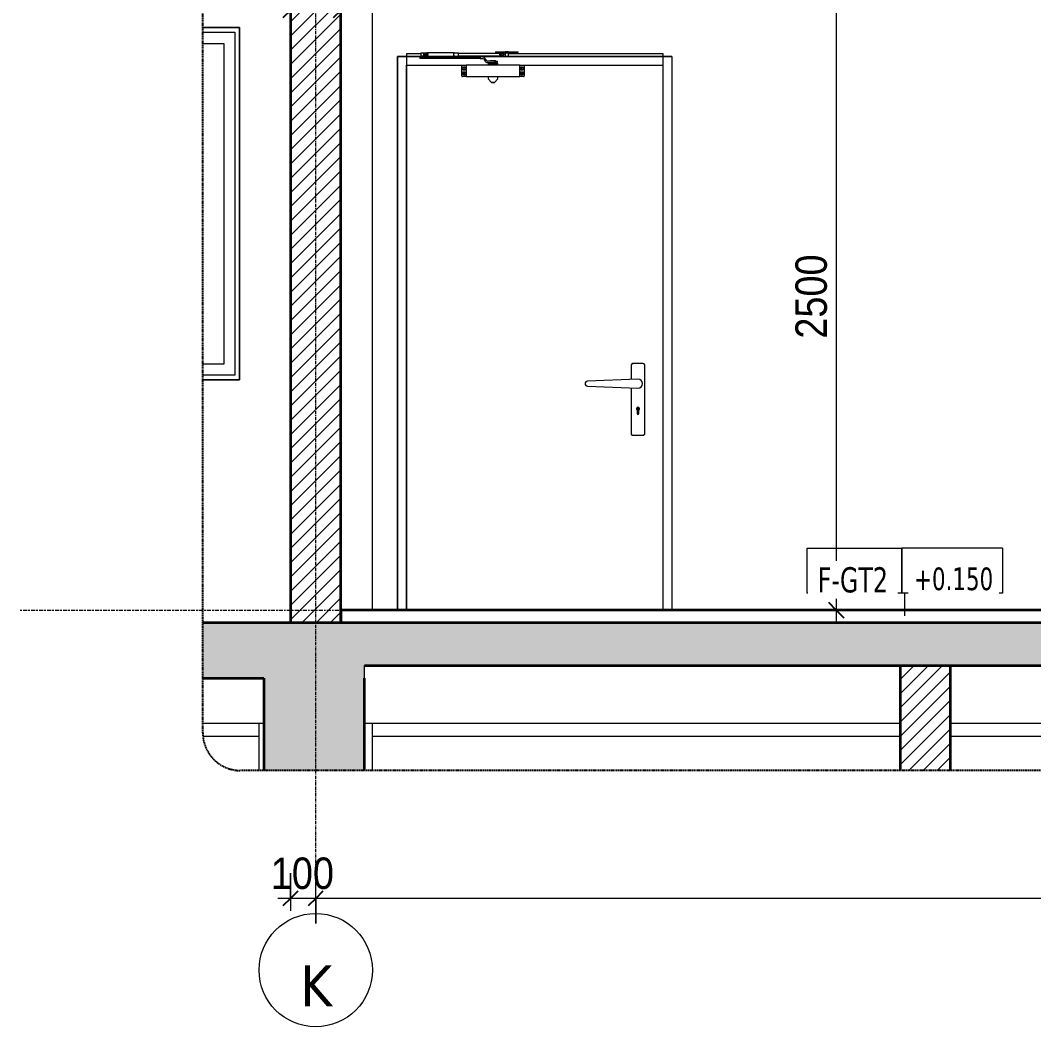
# Model space of a CAD drawing. Header units: millimetres. Extents: x 42054 to 236235, y 253 to 78637.
# Drawn here: x 109459 to 113484, y 545 to 4544 of the extents above; entities that cross this region are included whole.
import ezdxf

# ---------------------------------------------------------------- set-up
doc = ezdxf.new("R2010")
doc.units = ezdxf.units.MM
for name, pattern in [('Centre', [31.75, 6.35, -4.7625, 15.875, -4.7625]), ('Grid Line', [22.225, 12.7, -3.175, 3.175, -3.175]), ('Hidden', [7.14375, 4.7625, -2.38125])]:
    doc.linetypes.add(name, pattern=pattern)
for name, color, linetype, lineweight in [('0-5', 130, 'Continuous', 5), ('A-ANNO-DIMS', 211, 'Continuous', 9), ('A-ANNO-DIMS-50', 211, 'Continuous', 9), ('A-DETL-GENF', 92, 'Continuous', 18), ('A-DETL-GENF-4', 92, 'Hidden', 25), ('A-DETL-GENF-5', 9, 'Continuous', 18), ('A-DETL-MEDM', 33, 'Continuous', 35), ('A-DETL-THIN', 151, 'Continuous', 18), ('A-DOOR', 31, 'Continuous', 18), ('A-DOOR-FRAM-1', 31, 'Continuous', 18), ('A-FLOR-FNSH-1', 250, 'Continuous', 35), ('A-FLOR-IDEN', 11, 'Continuous', 9), ('A-FLOR-LEVL-2', 51, 'Centre', 9), ('A-GLAZ', 151, 'Continuous', 18), ('A-GLAZ-4', 7, 'Continuous', 18), ('A-WALL', 113, 'Continuous', 18), ('A-WALL-2', 250, 'Continuous', 35), ('A-WALL-3', 7, 'Continuous', 18), ('A-WALL-PATT-2', 111, 'Continuous', 18), ('S-BEAM-1', 7, 'Continuous', 18), ('S-COLS-8', 7, 'Continuous', 18), ('S-GRID-1', 1, 'Grid Line', 9), ('S-GRID-IDEN', 1, 'Continuous', 9)]:
    doc.layers.add(name, color=color, linetype=linetype, lineweight=lineweight)
doc.styles.add('Tahoma', font='tahoma.ttf', dxfattribs={"width": 0.8, "height": 100})
doc.styles.add('Tahoma_1', font='tahoma.ttf', dxfattribs={"width": 0.8, "height": 90})
doc.styles.add('Tahoma_B', font='tahomabd.ttf', dxfattribs={"height": 162.5})
doc.styles.add('UTM Avo', font='', dxfattribs={"width": 0.9, "height": 125})
doc.styles.get('UTM Avo').set_extended_font_data('UTM Avo')
doc.dimstyles.new('1_Dim_chi_tiet_2_5', dxfattribs={"dimscale": 304.8, "dimtxt": 124.912619, "dimasz": 0.19685, "dimexe": 0.164042, "dimexo": 0.0625, "dimgap": 0.016404, "dimtad": 1, "dimdec": 0, "dimrnd": 5, "dimzin": 0, "dimdsep": 46, "dimtxsty": 'UTM Avo', "dimblk1": 'OBLIQUE', "dimblk2": 'OBLIQUE', "dimsah": 1, "dimcen": 0.09, "dimdle": 0.164042, "dimazin": 0, "dimtfac": 1, "dimtdec": 4, "dimtix": 1, "dimtmove": 0, "dimatfit": 3, "dimfxl": 0.328084, "dimfxlon": 1, "dimtvp": 1, "dimtolj": 1, "dimtzin": 0, "dimarcsym": 2})
pattern_1 = [(45, (116903.69, 15773.775), (-28.28427, 28.28427), [])]

# ---------------------------------------------------------------- blocks, each defined once
blk = doc.blocks.new('NCV_TKTC_KET CAU_rvt-6-TKCS_CĂN HỘ LOẠI 1A - MẶT CẮT 5')
at = {"layer": 'S-BEAM-1'}
for p, q in [((61531.4, 1750), (61288.4, 1750)), ((64058.6, 1750), (61931.4, 1750)), ((64832.2, 1750), (64258.6, 1750)), ((61290.1, 1700), (61511.9, 1700)), ((61961.9, 1700), (64058.6, 1700)), ((64258.6, 1700), (64834.3, 1700))]:
    blk.add_line(p, q, dxfattribs=at)
at = {"layer": 'S-COLS-8'}
for p, q in [((61961.9, 2200), (61961.9, 5150)), ((61511.9, 1562.9), (61511.9, 1750)), ((61961.9, 1562.9), (61961.9, 1750))]:
    blk.add_line(p, q, dxfattribs=at)
blk = doc.blocks.new('M_Fixed - 900 x 1400-V85-TKCS_CĂN HỘ LOẠI 1A - MẶT CẮT 5')
at = {"layer": 'A-GLAZ-4'}
for p, q in [((61434.9, 4515), (61288.4, 4515)), ((61434.9, 3115), (61434.9, 4515)), ((61288.4, 4496), (61415.9, 4496)), ((61415.9, 4496), (61415.9, 3134)), ((61288.4, 4452), (61371.9, 4452)), ((61371.9, 4452), (61371.9, 3178)), ((61371.9, 3178), (61288.4, 3178)), ((61415.9, 3134), (61288.4, 3134)), ((61288.4, 3115), (61434.9, 3115))]:
    blk.add_line(p, q, dxfattribs=at)
blk = doc.blocks.new('NCV_TKTC_TANG 1_rvt-5-TKCS_CĂN HỘ LOẠI 1A - MẶT CẮT 5')
at = {"layer": 'A-FLOR-FNSH-1'}
for p, q in [((68136.9, 2200), (61836.9, 2200)), ((61836.9, 2200), (61836.9, 2150))]:
    blk.add_line(p, q, dxfattribs=at)
at = {"layer": 'A-WALL-3'}
for p, q in [((61288.4, 4515), (61434.9, 4515)), ((61434.9, 4515), (61434.9, 3115)), ((61434.9, 3115), (61288.4, 3115))]:
    blk.add_line(p, q, dxfattribs=at)
at = {"layer": 'A-GLAZ'}
blk.add_blockref('M_Fixed - 900 x 1400-V85-TKCS_CĂN HỘ LOẠI 1A - MẶT CẮT 5', (0, 0), dxfattribs=at)
blk = doc.blocks.new('FD_05 - FD_05-1000x2200mm-835434-TKCS_CĂN HỘ LOẠI 1A - MẶT CẮT 5')
at = {"layer": 'A-DOOR'}
for p, q in [((62096.9, 4410), (62096.9, 2200)), ((62154.8, 4410), (62096.9, 4410)), ((62150.8, 4398), (62150.8, 4392)), ((62150.8, 4398), (62155.3, 4398)), ((62155.3, 4392), (62150.8, 4392)), ((62154.8, 4414), (62154.8, 4401)), ((62154.8, 4414), (62166.9, 4414)), ((62166.9, 4401), (62154.8, 4401)), ((62155.3, 4398), (62390.8, 4398)), ((62155.3, 4392), (62155.3, 4398)), ((62390.8, 4392), (62155.3, 4392)), ((62157.3, 4401), (62157.3, 4398)), ((62166.9, 4414), (62174, 4414)), ((62166.9, 4401), (62166.9, 4414)), ((62174, 4401), (62166.9, 4401)), ((62168.3, 4398), (62168.3, 4401)), ((62174, 4414), (62180.9, 4414)), ((62180.9, 4401), (62174, 4401)), ((62180.9, 4401), (62180.9, 4414)), ((62180.9, 4413.6), (62180.9, 4401.4)), ((62180.9, 4401.4), (62180.9, 4413.6)), ((62286.4, 4414.5), (62181.7, 4414.5)), ((62181.7, 4400.5), (62286.4, 4400.5)), ((62303.8, 4413.5), (62286.4, 4413.5)), ((62286.4, 4401.5), (62303.8, 4401.5)), ((62480.1, 4412.5), (62303.8, 4412.5)), ((62303.8, 4402.5), (62480.1, 4402.5)), ((62399.2, 4398), (62390.8, 4398)), ((62390.8, 4398), (62390.8, 4392)), ((62390.8, 4392), (62399.2, 4392)), ((62399.2, 4398), (62399.2, 4398)), ((62404.1, 4389.4), (62409.9, 4381.1)), ((62414.8, 4384.6), (62409, 4392.9)), ((62450.8, 4418.5), (62450.8, 4415.5)), ((62450.8, 4418.5), (62451.2, 4418.5)), ((62450.8, 4418.5), (62450.8, 4415.5)), ((62450.8, 4415.5), (62451.2, 4415.5)), ((62451.2, 4418.5), (62470.4, 4418.5)), ((62451.2, 4415.5), (62470.4, 4415.5)), ((62470.4, 4418.5), (62470.7, 4418.5)), ((62470.4, 4415.5), (62470.7, 4415.5)), ((62470.8, 4418.5), (62476, 4418.5)), ((62470.8, 4415.5), (62476, 4415.5)), ((62471.7, 4411.5), (62478.6, 4411.5)), ((62471.7, 4411.5), (62471.7, 4403.5)), ((62478.6, 4403.5), (62471.7, 4403.5)), ((62476, 4418.5), (62477.1, 4418.5)), ((62476, 4415.5), (62477.1, 4415.5)), ((62477.1, 4418.5), (62493.6, 4418.5)), ((62477.1, 4415.5), (62493.6, 4415.5)), ((62478.6, 4411.5), (62479.3, 4411.5)), ((62479.3, 4403.5), (62478.6, 4403.5)), ((62480.8, 4415.5), (62480.8, 4414.5)), ((62480.8, 4414.5), (62482.8, 4414.5)), ((62482.8, 4414.5), (62480.8, 4414.5)), ((62484.8, 4414.5), (62482.8, 4414.5)), ((62484.8, 4414.5), (62490.5, 4414.5)), ((62490.5, 4400.5), (62484.8, 4400.5)), ((62489.3, 4414.5), (62489.3, 4400.5)), ((62489.8, 4420.3), (62489.8, 4418.5)), ((62490.5, 4414.5), (62502, 4414.5)), ((62490.5, 4400.5), (62490.5, 4414.5)), ((62502, 4400.5), (62490.5, 4400.5)), ((62490.6, 4420.3), (62495.8, 4420.3)), ((62490.8, 4415.5), (62490.8, 4414.5)), ((62493.6, 4418.5), (62497.9, 4418.5)), ((62493.6, 4415.5), (62497.9, 4415.5)), ((62495.8, 4420.3), (62500.9, 4420.3)), ((62497.9, 4418.5), (62514.4, 4418.5)), ((62497.9, 4415.5), (62514.4, 4415.5)), ((62500.8, 4414.5), (62500.8, 4415.5)), ((62501.8, 4418.5), (62501.8, 4420.3)), ((62502, 4414.5), (62502.2, 4414.5)), ((62502.2, 4400.5), (62502, 4400.5)), ((62508.8, 4414.5), (62502.2, 4414.5)), ((63116.9, 4410), (62502.2, 4410)), ((62502.2, 4400.5), (62502.2, 4414.5)), ((62508.8, 4414.5), (62510.8, 4414.5)), ((62510.8, 4414.5), (62508.8, 4414.5)), ((62510.8, 4414.5), (62510.8, 4415.5)), ((62514.4, 4418.5), (62515.5, 4418.5)), ((62514.4, 4415.5), (62515.5, 4415.5)), ((62515.5, 4418.5), (62520.7, 4418.5)), ((62515.5, 4415.5), (62520.7, 4415.5)), ((62520.8, 4418.5), (62521.1, 4418.5)), ((62520.8, 4415.5), (62521.1, 4415.5)), ((62521.1, 4418.5), (62540.3, 4418.5)), ((62521.1, 4415.5), (62540.3, 4415.5)), ((62540.3, 4418.5), (62540.8, 4418.5)), ((62540.3, 4415.5), (62540.8, 4415.5)), ((62540.8, 4415.5), (62540.8, 4418.5)), ((62540.8, 4415.5), (62540.8, 4418.5)), ((63116.9, 2200), (63116.9, 4410)), ((62317.1, 4323), (62317.1, 4362)), ((62320.1, 4365), (62332.4, 4365)), ((62332.4, 4365), (62335, 4365)), ((62547.1, 4365), (62335.1, 4365)), ((62335.1, 4365), (62335.1, 4364.7)), ((62335.1, 4364.7), (62335.1, 4356.1)), ((62335.1, 4356.1), (62335.1, 4354.3)), ((62335.1, 4354.3), (62335.1, 4330.7)), ((62450.1, 4382), (62419.7, 4382)), ((62419.7, 4376), (62450.1, 4376)), ((62421.6, 4372), (62421.6, 4365)), ((62421.6, 4372), (62460, 4372)), ((62431.1, 4384), (62433.8, 4384)), ((62431.1, 4384), (62431.1, 4382)), ((62431.1, 4376), (62431.1, 4374)), ((62432.4, 4374), (62431.1, 4374)), ((62432.1, 4374), (62432.1, 4372)), ((62433.8, 4374), (62432.4, 4374)), ((62433.8, 4384), (62443.8, 4384)), ((62433.8, 4382), (62433.8, 4384)), ((62433.8, 4374), (62433.8, 4376)), ((62438.8, 4374), (62433.8, 4374)), ((62438.8, 4374), (62438.6, 4374)), ((62443.8, 4374), (62438.8, 4374)), ((62443.8, 4384), (62451.2, 4384)), ((62443.8, 4382), (62443.8, 4384)), ((62443.8, 4374), (62443.8, 4376)), ((62447.5, 4374), (62443.8, 4374)), ((62451.2, 4374), (62447.5, 4374)), ((62450.1, 4376), (62450.1, 4382)), ((62450.1, 4382), (62458.6, 4382)), ((62458.6, 4376), (62450.1, 4376)), ((62450.1, 4372), (62450.1, 4374)), ((62451.2, 4382), (62451.2, 4384)), ((62451.2, 4374), (62451.2, 4376)), ((62458.6, 4376), (62458.6, 4382)), ((62460, 4372), (62460.7, 4372)), ((62460.7, 4365), (62460.7, 4372)), ((62547.1, 4364.7), (62547.1, 4365)), ((62547.1, 4356.1), (62547.1, 4364.7)), ((62547.1, 4354.3), (62547.1, 4356.1)), ((62547.1, 4330.7), (62547.1, 4354.3)), ((62547.2, 4365), (62549.9, 4365)), ((62549.9, 4365), (62562.1, 4365)), ((62565.1, 4362), (62565.1, 4323)), ((62332.4, 4320), (62320.1, 4320)), ((62335, 4320), (62332.4, 4320)), ((62335.1, 4330.7), (62335.1, 4328.9)), ((62335.1, 4328.9), (62335.1, 4320.3)), ((62335.1, 4320.3), (62335.1, 4320)), ((62335.1, 4320), (62547.1, 4320)), ((62421.6, 4320), (62421.6, 4312.4)), ((62421.9, 4311.7), (62434.9, 4296.3)), ((62447.4, 4296.3), (62460.4, 4311.7)), ((62460.6, 4312.4), (62460.6, 4320)), ((62547.1, 4328.9), (62547.1, 4330.7)), ((62547.1, 4320.3), (62547.1, 4328.9)), ((62547.1, 4320), (62547.1, 4320.3)), ((62549.9, 4320), (62547.2, 4320)), ((62562.1, 4320), (62549.9, 4320)), ((62441.1, 4296), (62441.1, 4296)), ((62441.1, 4296), (62441.1, 4296)), ((62989.4, 3172.5), (62989.4, 3116.5)), ((63036.9, 3180), (62996.9, 3180)), ((63044.4, 2902.5), (63044.4, 3172.5)), ((63016.9, 3117.5), (62816.6, 3110)), ((62816.6, 3090), (63016.9, 3082.5)), ((62989.4, 3083.5), (62989.4, 2902.5)), ((63013.4, 2995.1), (63013.4, 2981.2)), ((63016.2, 2997), (63016.2, 3003)), ((63017.6, 3003), (63017.6, 2997)), ((63020.4, 2981.2), (63020.4, 2995.1)), ((62997, 2895), (63036.9, 2895))]:
    blk.add_line(p, q, dxfattribs=at)
at = {"layer": 'A-DOOR', "flags": 128}
for points in [[(62468.4, 4407.5), (62468.5, 4408.3), (62468.8, 4409), (62469.3, 4409.7), (62469.9, 4410.4), (62470.7, 4411), (62471.7, 4411.5)], [(62471.7, 4403.5), (62470.7, 4404), (62469.9, 4404.6), (62469.3, 4405.3), (62468.8, 4406), (62468.5, 4406.7), (62468.4, 4407.5)], [(62320.1, 4365), (62319.5, 4364.9), (62318.8, 4364.7), (62318.3, 4364.3), (62317.8, 4363.9), (62317.4, 4363.3), (62317.2, 4362.7), (62317.1, 4362)], [(62565.1, 4362), (62565.1, 4362.7), (62564.8, 4363.3), (62564.5, 4363.9), (62564, 4364.3), (62563.4, 4364.7), (62562.8, 4364.9), (62562.1, 4365)], [(62317.1, 4323), (62317.2, 4322.3), (62317.4, 4321.7), (62317.8, 4321.1), (62318.3, 4320.7), (62318.8, 4320.3), (62319.5, 4320.1), (62320.1, 4320)], [(62562.1, 4320), (62562.8, 4320.1), (62563.4, 4320.3), (62564, 4320.7), (62564.5, 4321.1), (62564.8, 4321.7), (62565.1, 4322.3), (62565.1, 4323)], [(62441.1, 4296), (62436.4, 4296), (62435.6, 4296)], [(62435.6, 4296), (62438.1, 4296), (62441.1, 4296)], [(62441.1, 4296), (62445.8, 4296), (62446.7, 4296)], [(62446.7, 4296), (62444.1, 4296), (62441.1, 4296)], [(62996.9, 3180), (62990.6, 3176.6), (62989.4, 3172.5)], [(63044.4, 3172.5), (63041, 3178.8), (63036.9, 3180)], [(62989.4, 2902.5), (62992.9, 2896.2), (62997, 2895)], [(63036.9, 2895), (63043.2, 2898.4), (63044.4, 2902.5)]]:
    blk.add_lwpolyline(points, dxfattribs=at)
at = {"layer": 'A-DOOR'}
for centre, radius, start, end in [((62326.1, 4352), 3.5, 0, 180), ((62326.1, 4352), 3.5, 180, 0), ((62556.1, 4352), 3.5, 0, 180), ((62556.1, 4352), 3.5, 180, 0), ((62326.1, 4333), 3.5, 0, 180), ((62326.1, 4333), 3.5, 180, 0), ((62556.1, 4333), 3.5, 0, 180), ((62556.1, 4333), 3.5, 180, 0), ((62996.9, 3172.5), 7.5, 90, 180), ((63036.9, 3172.5), 7.5, 0, 90), ((62816.9, 3100), 10, 92.1456, 180), ((62816.9, 3100), 10, 180, 267.8544), ((63016.9, 3100), 17.5, 0, 90), ((63016.9, 3100), 17.5, 270, 0), ((63016.9, 3000), 6, 305.6853, 234.3147), ((63016.9, 2981.2), 3.5, 180, 0), ((63016.9, 3003), 0.7, 0, 180), ((63016.9, 2997), 0.7, 180, 0), ((63016.9, 3003), 0.7, 120, 150), ((63016.9, 2997), 0.7, 195, 255), ((63016.9, 2997), 0.7, 285, 345), ((63016.9, 3003), 0.7, 30, 60), ((62997, 2902.5), 7.52, 180, 270), ((63036.9, 2902.5), 7.5, 270, 0)]:
    blk.add_arc(centre, radius, start, end, dxfattribs=at)
for centre, major_axis, ratio, start_param, end_param in [((62172.8, 4407.5), (0, 2.5), 0.965835, 4.712389, 7.853982), ((62172.8, 4407.5), (0, 2.5), 0.965835, 1.570796, 4.712389), ((62173.3, 4407.5), (0, 2.5), 0.965835, 0.261799, 1.570796), ((62173.3, 4407.5), (0, 2.5), 0.965835, 1.570796, 2.879793), ((62173.4, 4407.5), (0, 2.5), 0.965835, 0.261799, 1.570796), ((62173.4, 4407.5), (0, 2.5), 0.965835, 1.570796, 2.879793), ((62175.2, 4407.5), (0, 2.5), 0.965835, 0.523599, 1.570796), ((62175.1, 4407.5), (0, 2.5), 0.965835, 0.523599, 1.570796), ((62175.2, 4407.5), (0, 2.5), 0.965835, 1.570796, 2.617994), ((62175.1, 4407.5), (0, 2.5), 0.965835, 1.570796, 2.617994), ((62175.7, 4407.5), (0, 2.5), 0.965835, 0.785398, 1.570796), ((62175.7, 4407.5), (0, 2.5), 0.965835, 1.570796, 2.356194), ((62172.2, 4407.5), (0, 6.79), 0.965835, 4.712389, 5.992125), ((62172.2, 4407.5), (0, 6.79), 0.965835, 3.432653, 4.712389), ((62172.7, 4407.5), (0, 6.79), 0.965835, 4.712389, 5.992125), ((62172.7, 4407.5), (0, 6.79), 0.965835, 3.432653, 4.712389), ((62181.7, 4407.5), (0, 7), 0.259156, 0, 0.50718), ((62181.7, 4407.5), (0, 7), 0.259156, 2.634413, 3.141593), ((62286.4, 4407.5), (0, 7), 0.259156, 5.759587, 7.853982), ((62286.4, 4407.5), (0, 7), 0.259156, 1.570796, 3.665191), ((62286.4, 4407.5), (0, 6), 0.259156, 0, 1.570796), ((62286.4, 4407.5), (0, 6), 0.259156, 1.570796, 3.141593), ((62303.8, 4407.5), (0, 6), 0.259156, 5.759587, 7.853982), ((62303.8, 4407.5), (0, 6), 0.259156, 1.570796, 3.665191), ((62303.8, 4407.5), (0, 5), 0.259156, 0, 1.570796), ((62303.8, 4407.5), (0, 5), 0.259156, 1.570796, 3.141593), ((62399.2, 4386), (0, 12), 1, 5.323254, 6.283185), ((62399.2, 4386), (0, 6), 1, 5.323254, 6.283185), ((62484.8, 4407.5), (0, 7), 0.965835, 0, 1.570796), ((62484.8, 4407.5), (0, 7), 0.965835, 1.570796, 3.141593), ((62482.6, 4407.5), (0, 2.5), 0.965835, 4.712389, 7.853982), ((62482.6, 4407.5), (0, 2.5), 0.965835, 1.570796, 4.712389), ((62483.1, 4407.5), (0, 2.5), 0.965835, 0.261799, 1.570796), ((62483.1, 4407.5), (0, 2.5), 0.965835, 0.261799, 1.570796), ((62483.1, 4407.5), (0, 2.5), 0.965835, 1.570796, 2.879793), ((62483.1, 4407.5), (0, 2.5), 0.965835, 1.570796, 2.879793), ((62484.7, 4407.5), (0, 2.5), 0.965835, 0.523599, 1.570796), ((62484.7, 4407.5), (0, 2.5), 0.965835, 0.523599, 1.570796), ((62484.7, 4407.5), (0, 2.5), 0.965835, 1.570796, 2.617994), ((62484.7, 4407.5), (0, 2.5), 0.965835, 1.570796, 2.617994), ((62485.2, 4407.5), (0, 2.5), 0.965835, 0.523599, 1.570796), ((62485.2, 4407.5), (0, 2.5), 0.965835, 1.570796, 2.617994), ((62419.7, 4388), (0, 12), 1, 2.181662, 3.141593), ((62419.7, 4388), (0, 6), 1, 2.181662, 3.141593)]:
    blk.add_ellipse(centre, major_axis=major_axis, ratio=ratio, start_param=start_param, end_param=end_param, dxfattribs=at)
for points, knots in [([(62180.9, 4413.6), (62180.9, 4413.5), (62180.9, 4413.2), (62180.9, 4412.8), (62181, 4412.5), (62181.1, 4412.3), (62181.1, 4412), (62181.2, 4411.8), (62181.2, 4411.7), (62181.3, 4411.5), (62181.3, 4411.3), (62181.4, 4411.1), (62181.5, 4410.8), (62181.5, 4410.6), (62181.6, 4410.4), (62181.6, 4410.3), (62181.7, 4410), (62181.7, 4409.8), (62181.8, 4409.4), (62181.9, 4409), (62181.9, 4408.7), (62181.9, 4408.2), (62182, 4407.8), (62182, 4407.5)], [0, 0, 0, 0, 0.1, 0.2, 0.25, 0.3, 0.35, 0.375, 0.4, 0.425, 0.45, 0.5, 0.55, 0.575, 0.6, 0.625, 0.65, 0.7, 0.75, 0.8, 0.85, 0.9, 1, 1, 1, 1]), ([(62182, 4407.5), (62182, 4407.2), (62181.9, 4406.8), (62181.9, 4406.3), (62181.9, 4406), (62181.8, 4405.6), (62181.7, 4405.2), (62181.7, 4405), (62181.6, 4404.7), (62181.6, 4404.6), (62181.5, 4404.4), (62181.5, 4404.2), (62181.4, 4403.9), (62181.3, 4403.7), (62181.3, 4403.5), (62181.2, 4403.3), (62181.2, 4403.2), (62181.1, 4403), (62181.1, 4402.7), (62181, 4402.5), (62180.9, 4402.2), (62180.9, 4401.8), (62180.9, 4401.5), (62180.9, 4401.4)], [0, 0, 0, 0, 0.1, 0.15, 0.2, 0.25, 0.3, 0.35, 0.375, 0.4, 0.425, 0.45, 0.5, 0.55, 0.575, 0.6, 0.625, 0.65, 0.7, 0.75, 0.8, 0.9, 1, 1, 1, 1]), ([(62319.8, 4352), (62319.8, 4353.2), (62320.3, 4355), (62321.8, 4356.9), (62323.2, 4357.9), (62324.9, 4358.5), (62326.7, 4358.7), (62328.5, 4358.4), (62330.1, 4357.6), (62331.5, 4356.4), (62332.1, 4355.4), (62332.4, 4354.9)], [0, 0, 0, 0, 0.2, 0.3, 0.4, 0.5, 0.6, 0.7, 0.8, 0.9, 1, 1, 1, 1]), ([(62332.4, 4349.1), (62331.9, 4348), (62330.7, 4346.7), (62328.5, 4345.6), (62326.7, 4345.3), (62324.9, 4345.5), (62323.2, 4346.1), (62321.8, 4347.1), (62320.6, 4348.5), (62319.9, 4350.2), (62319.8, 4351.4), (62319.8, 4352)], [0, 0, 0, 0, 0.2, 0.3, 0.4, 0.5, 0.6, 0.7, 0.8, 0.9, 1, 1, 1, 1]), ([(62549.9, 4354.9), (62550.4, 4356), (62551.6, 4357.3), (62553.8, 4358.4), (62555.5, 4358.7), (62557.3, 4358.5), (62559, 4357.9), (62560.5, 4356.9), (62561.6, 4355.5), (62562.3, 4353.8), (62562.5, 4352.6), (62562.5, 4352)], [0, 0, 0, 0, 0.2, 0.3, 0.4, 0.5, 0.6, 0.7, 0.8, 0.9, 1, 1, 1, 1]), ([(62562.5, 4352), (62562.5, 4350.8), (62562, 4349), (62560.5, 4347.1), (62559, 4346.1), (62557.3, 4345.5), (62555.5, 4345.3), (62553.8, 4345.6), (62552.1, 4346.4), (62550.8, 4347.6), (62550.1, 4348.6), (62549.9, 4349.1)], [0, 0, 0, 0, 0.2, 0.3, 0.4, 0.5, 0.6, 0.7, 0.8, 0.9, 1, 1, 1, 1]), ([(62319.8, 4333), (62319.8, 4334.2), (62320.3, 4336), (62321.8, 4337.9), (62323.2, 4338.9), (62324.9, 4339.5), (62326.7, 4339.7), (62328.5, 4339.4), (62330.1, 4338.6), (62331.5, 4337.4), (62332.1, 4336.4), (62332.4, 4335.9)], [0, 0, 0, 0, 0.2, 0.3, 0.4, 0.5, 0.6, 0.7, 0.8, 0.9, 1, 1, 1, 1]), ([(62332.4, 4330.1), (62331.9, 4329), (62330.7, 4327.7), (62328.5, 4326.6), (62326.7, 4326.3), (62324.9, 4326.5), (62323.2, 4327.1), (62321.8, 4328.1), (62320.6, 4329.5), (62319.9, 4331.2), (62319.8, 4332.4), (62319.8, 4333)], [0, 0, 0, 0, 0.2, 0.3, 0.4, 0.5, 0.6, 0.7, 0.8, 0.9, 1, 1, 1, 1]), ([(62549.9, 4335.9), (62550.4, 4337), (62551.6, 4338.3), (62553.8, 4339.4), (62555.5, 4339.7), (62557.3, 4339.5), (62559, 4338.9), (62560.5, 4337.9), (62561.6, 4336.5), (62562.3, 4334.8), (62562.5, 4333.6), (62562.5, 4333)], [0, 0, 0, 0, 0.2, 0.3, 0.4, 0.5, 0.6, 0.7, 0.8, 0.9, 1, 1, 1, 1]), ([(62562.5, 4333), (62562.5, 4331.8), (62562, 4330), (62560.5, 4328.1), (62559, 4327.1), (62557.3, 4326.5), (62555.5, 4326.3), (62553.8, 4326.6), (62552.1, 4327.4), (62550.8, 4328.6), (62550.1, 4329.6), (62549.9, 4330.1)], [0, 0, 0, 0, 0.2, 0.3, 0.4, 0.5, 0.6, 0.7, 0.8, 0.9, 1, 1, 1, 1])]:
    blk.add_open_spline(points, degree=3, knots=knots, dxfattribs=at)
for points in [[(62332.4, 4354.9), (62332.6, 4354.4), (62333, 4353.5), (62333.1, 4352.5), (62333.1, 4352)], [(62333.1, 4352), (62333.1, 4351.5), (62333, 4350.5), (62332.6, 4349.6), (62332.4, 4349.1)], [(62549.2, 4352), (62549.2, 4352.5), (62549.3, 4353.5), (62549.6, 4354.4), (62549.9, 4354.9)], [(62549.9, 4349.1), (62549.6, 4349.6), (62549.3, 4350.5), (62549.2, 4351.5), (62549.2, 4352)], [(62332.4, 4335.9), (62332.6, 4335.4), (62333, 4334.5), (62333.1, 4333.5), (62333.1, 4333)], [(62333.1, 4333), (62333.1, 4332.5), (62333, 4331.5), (62332.6, 4330.6), (62332.4, 4330.1)], [(62549.2, 4333), (62549.2, 4333.5), (62549.3, 4334.5), (62549.6, 4335.4), (62549.9, 4335.9)], [(62549.9, 4330.1), (62549.6, 4330.6), (62549.3, 4331.5), (62549.2, 4332.5), (62549.2, 4333)]]:
    blk.add_open_spline(points, degree=3, dxfattribs=at)
at = {"layer": 'A-DOOR-FRAM-1'}
for p, q in [((62157.3, 4400), (62061.9, 4400)), ((62061.9, 4400), (62061.9, 2200)), ((63151.9, 4400), (62167.8, 4400)), ((63151.9, 4400), (63151.9, 2200)), ((62096.9, 2200), (62096.9, 4365)), ((62096.9, 4365), (62320.1, 4365)), ((62562.1, 4365), (63116.9, 4365)), ((63116.9, 2200), (63116.9, 4365))]:
    blk.add_line(p, q, dxfattribs=at)
blk = doc.blocks.new('BORDER VIEW - BORDER VIEW-3681306-TKCS_CĂN HỘ LOẠI 1A - MẶT CẮT 5')
at = {"layer": 'A-DETL-GENF-4'}
for p, q in [((61288.4, 1712.9), (61288.4, 5980)), ((70171.9, 1562.9), (61438.4, 1562.9))]:
    blk.add_line(p, q, dxfattribs=at)
blk.add_arc((61438.4, 1712.9), 150, 180, 270, dxfattribs=at)
blk = doc.blocks.new('Grid - M_Grid Head - Circle-353313-TKCS_CĂN HỘ LOẠI 1A - MẶT CẮT 5')
at = {"layer": 'S-GRID-IDEN'}
blk.add_circle((61736.9, 769.9), 225, dxfattribs=at)
blk = doc.blocks.new('DIMBLOCK94-TKCS_CĂN HỘ LOẠI 1A - MẶT CẮT 5')
at = {"layer": 'A-ANNO-DIMS-50'}
for p, q in [((110532.4, 4483.1), (110532.4, 4633.1)), ((110732.4, 4483.1), (110732.4, 4633.1)), ((110732.4, 4583.1), (110482.4, 4583.1)), ((110532.4, 4583.1), (110532.4, 4483.1)), ((110732.4, 4583.1), (110732.4, 4483.1))]:
    blk.add_line(p, q, dxfattribs=at)
at = {"layer": 'A-ANNO-DIMS-50', "lineweight": 25}
for p, q in [((110532.4, 4583.1), (110562.4, 4613.1)), ((110732.4, 4583.1), (110762.4, 4613.1)), ((110532.4, 4583.1), (110502.4, 4553.1)), ((110732.4, 4583.1), (110702.4, 4553.1))]:
    blk.add_line(p, q, dxfattribs=at)
at = {"layer": 'A-ANNO-DIMS-50', "color": 0, "insert": (110504, 4745.5), "char_height": 125, "width": 308.118, "attachment_point": 1, "line_spacing_factor": 1.110334, "style": 'UTM Avo'}
blk.add_mtext('200', dxfattribs=at)
blk = doc.blocks.new('_Oblique')
at = {"color": 0, "linetype": 'ByBlock', "lineweight": -2}
blk.add_line((-0.5, -0.5), (0.5, 0.5), dxfattribs=at)
blk = doc.blocks.new('DIMBLOCK96-TKCS_CĂN HỘ LOẠI 1A - MẶT CẮT 5')
at = {"layer": 'A-ANNO-DIMS-50'}
for p, q in [((110632.4, 954.9), (110632.4, 1104.9)), ((118832.4, 954.9), (118832.4, 1104.9)), ((118832.4, 1054.9), (110632.4, 1054.9)), ((110632.4, 1054.9), (110632.4, 954.9)), ((118832.4, 1054.9), (118832.4, 954.9))]:
    blk.add_line(p, q, dxfattribs=at)
at = {"layer": 'A-ANNO-DIMS-50', "lineweight": 25}
for p, q in [((110632.4, 1054.9), (110602.4, 1024.9)), ((110632.4, 1054.9), (110662.4, 1084.9)), ((118832.4, 1054.9), (118802.4, 1024.9)), ((118832.4, 1054.9), (118862.4, 1084.9))]:
    blk.add_line(p, q, dxfattribs=at)
at = {"layer": 'A-ANNO-DIMS-50', "color": 0, "insert": (114561.2, 1217.3), "char_height": 125, "width": 410.824, "attachment_point": 1, "line_spacing_factor": 1.110334, "style": 'UTM Avo'}
blk.add_mtext('8200', dxfattribs=at)
blk = doc.blocks.new('DIMBLOCK97-TKCS_CĂN HỘ LOẠI 1A - MẶT CẮT 5')
at = {"layer": 'A-ANNO-DIMS-50'}
for p, q in [((110532.4, 1154.9), (110532.4, 1004.9)), ((110532.4, 1054.9), (110532.4, 1154.9)), ((110632.4, 954.9), (110632.4, 1104.9)), ((110632.4, 1054.9), (110482.4, 1054.9)), ((110632.4, 1054.9), (110632.4, 954.9))]:
    blk.add_line(p, q, dxfattribs=at)
at = {"layer": 'A-ANNO-DIMS-50', "lineweight": 25}
for p, q in [((110532.4, 1054.9), (110502.4, 1024.9)), ((110532.4, 1054.9), (110562.4, 1084.9)), ((110632.4, 1054.9), (110602.4, 1024.9)), ((110632.4, 1054.9), (110662.4, 1084.9))]:
    blk.add_line(p, q, dxfattribs=at)
at = {"layer": 'A-ANNO-DIMS-50', "color": 0, "insert": (110454, 1217.3), "char_height": 125, "width": 308.118, "attachment_point": 1, "line_spacing_factor": 1.110334, "style": 'UTM Avo'}
blk.add_mtext('100', dxfattribs=at)
blk = doc.blocks.new('DIMBLOCK102-TKCS_CĂN HỘ LOẠI 1A - MẶT CẮT 5')
at = {"layer": 'A-ANNO-DIMS-50', "lineweight": 25}
for p, q in [((112700.2, 4700), (112670.2, 4730)), ((112700.2, 4700), (112730.2, 4670)), ((112700.2, 2200), (112670.2, 2230)), ((112700.2, 2200), (112730.2, 2170))]:
    blk.add_line(p, q, dxfattribs=at)
at = {"layer": 'A-ANNO-DIMS-50'}
for p, q in [((112800.2, 4700), (112650.2, 4700)), ((112700.2, 4700), (112700.2, 2150)), ((112700.2, 4700), (112800.2, 4700)), ((112800.2, 2200), (112650.2, 2200)), ((112700.2, 2200), (112800.2, 2200))]:
    blk.add_line(p, q, dxfattribs=at)
at = {"layer": 'A-ANNO-DIMS-50', "color": 0, "insert": (112537.8, 3278.8), "char_height": 125, "width": 410.824, "attachment_point": 1, "rotation": 90, "line_spacing_factor": 1.110334, "style": 'UTM Avo'}
blk.add_mtext('2500', dxfattribs=at)
blk = doc.blocks.new('TAG SAN - TTG - TAG FFL-4075299-TKCS_CĂN HỘ LOẠI 1A - MẶT CẮT 5')
at = {"layer": 'A-FLOR-IDEN'}
for p, q in [((63688.9, 2267.9), (63688.9, 2446.7)), ((63688.9, 2446.7), (64064.9, 2446.7)), ((64064.9, 2446.7), (64064.9, 2267.9)), ((64464.9, 2446.7), (64064.9, 2446.7)), ((64064.9, 2267.9), (64064.9, 2446.7)), ((64464.9, 2446.7), (64464.9, 2267.9)), ((64064.9, 2267.9), (63688.9, 2267.9)), ((64464.9, 2267.9), (64064.9, 2267.9))]:
    blk.add_line(p, q, dxfattribs=at)

msp = doc.modelspace()

# ---------------------------------------------------------------- hatches: boundary and pattern name
at = {"layer": 'A-DETL-GENF-5'}
h = msp.add_hatch(dxfattribs=at)
h.set_pattern_fill('FP_21', color=256, style=0, pattern_type=2)
h.set_pattern_definition([(50, (116903.7, 15773.77), (364.368, -31.8783), [38.1, -419.1]), (355, (116903.7, 15773.77), (-70.486, 382.113), [30.48, -335.28]), (100.451, (116934.05, 15771.12), (293.885, 350.233), [32.38, -356.18]), (46.184, (116903.7, 15875.38), (542.158, -84.086), [57.15, -628.65]), (96.636, (116948.87, 15868.37), (474.805, 494.855), [48.57, -534.27]), (351.184, (116903.7, 15875.4), (474.81, 494.85), [45.72, -502.92]), (21, (116954.5, 15849.98), (303.2285, -204.5305), [38.1, -419.1]), (326, (116954.5, 15849.98), (123.604, 368.376), [30.48, -335.28]), (71.451, (116979.76, 15832.93), (426.834, 163.843), [32.38, -356.18]), (37.5, (116903.69, 15773.77), (6.1766, 169.1102), [3.353, -327.863, 3.353, -337.007, -336.55]), (37.5, (116903.69, 15773.77), (6.1766, 169.1102), [-671.576, 3.353, -333.197]), (7.5, (116903.69, 15773.77), (133.6389, 200.3615), [3.353, -190.703, 3.353, -320.243, -128.27]), (7.5, (116903.69, 15773.77), (133.6389, 200.3615), [-517.652, 3.353, -124.917]), (327.5, (116790.4, 15773.77), (271.1818, -11.4584), [3.353, -123.647, 3.353, -392.887, -525.78]), (327.5, (116790.4, 15773.77), (271.1818, -11.4584), [-523.24, 3.353, -522.427]), (317.5, (116739.6, 15773.77), (296.2585, 50.853), [3.353, -161.747, 3.353, -259.791, -373.38]), (317.5, (116739.6, 15773.77), (296.2585, 50.853), [-428.244, 3.353, -370.027]), (45, (116903.69, 15773.77), (-125.7236, 125.7236), []), (45, (116903.69, 15964.27), (-125.7236, 125.7236), [])])
h.paths.add_polyline_path([(118990.4, 1562.9), (119007.4, 1562.9), (119007.4, 1930), (119217.4, 1930), (119217.4, 2150), (118732.4, 2149.9), (118732.4, 2100), (117132.4, 2100), (117132.4, 2150), (110183.9, 2150), (110183.9, 1930), (110426.9, 1930), (110426.9, 1562.9), (110826.9, 1562.9), (110826.9, 1980), (113727.7, 1980), (113727.7, 1750), (113927.7, 1750), (113927.7, 1980), (117132.5, 1980), (117132.5, 1930), (118507.4, 1930), (118507.4, 1562.9), (118961.4, 1562.9)])
at = {"layer": 'A-WALL-PATT-2'}
h = msp.add_hatch(dxfattribs=at)
h.set_pattern_fill('FP_20', color=256, style=0, pattern_type=2)
h.set_pattern_definition(pattern_1)
h.paths.add_polyline_path([(110732.4, 2150), (110732.4, 4950), (110532.4, 4950), (110532.4, 2150)])
h = msp.add_hatch(dxfattribs=at)
h.set_pattern_fill('FP_20', color=256, style=0, pattern_type=2)
h.set_pattern_definition(pattern_1)
h.paths.add_polyline_path([(113154.1, 1562.9), (113154.1, 1980), (112954.1, 1980), (112954.1, 1562.9)])

# ---------------------------------------------------------------- linework, layer by layer
at = {"layer": 'A-DETL-MEDM'}
for p, q in [((117132.4, 2150), (110183.9, 2150)), ((110826.9, 1980), (113727.7, 1980)), ((110183.9, 1930), (110426.9, 1930)), ((110426.9, 1930), (110426.9, 1562.9)), ((110826.9, 1562.9), (110826.9, 1930))]:
    msp.add_line(p, q, dxfattribs=at)
at = {"layer": 'A-DETL-THIN'}
msp.add_line((110826.9, 1930), (110826.9, 1980), dxfattribs=at)
at = {"layer": 'A-FLOR-IDEN'}
msp.add_line((112972.4, 2177.6), (112972.4, 2267.9), dxfattribs=at)
at = {"layer": 'A-FLOR-LEVL-2'}
msp.add_line((109459, 2200), (119777, 2200), dxfattribs=at)
at = {"layer": 'A-WALL'}
for p, q in [((110957.4, 2200), (110957.4, 4400)), ((110957.4, 4400), (111052.8, 4400)), ((111063.3, 4400), (112047.4, 4400)), ((112047.4, 4400), (112047.4, 2200))]:
    msp.add_line(p, q, dxfattribs=at)
at = {"layer": 'A-WALL-2'}
for p, q in [((110532.4, 4950), (110532.4, 2150)), ((110732.4, 2150), (110732.4, 4950)), ((112954.1, 1980), (112954.1, 1562.9)), ((113154.1, 1562.9), (113154.1, 1980))]:
    msp.add_line(p, q, dxfattribs=at)
at = {"layer": 'S-GRID-1'}
for p, q in [((110632.4, 2244.9), (110632.4, 5336.8)), ((110632.4, 994.9), (110632.4, 2244.9))]:
    msp.add_line(p, q, dxfattribs=at)

# ---------------------------------------------------------------- block references
at = {"layer": '0-5'}
for name in ['NCV_TKTC_KET CAU_rvt-6-TKCS_CĂN HỘ LOẠI 1A - MẶT CẮT 5', 'NCV_TKTC_TANG 1_rvt-5-TKCS_CĂN HỘ LOẠI 1A - MẶT CẮT 5']:
    msp.add_blockref(name, (48895.5, 0), dxfattribs=at)
at = {"layer": 'A-DETL-GENF'}
msp.add_blockref('BORDER VIEW - BORDER VIEW-3681306-TKCS_CĂN HỘ LOẠI 1A - MẶT CẮT 5', (48895.5, 0), dxfattribs=at)
at = {"layer": 'A-DOOR'}
msp.add_blockref('FD_05 - FD_05-1000x2200mm-835434-TKCS_CĂN HỘ LOẠI 1A - MẶT CẮT 5', (48895.5, 0), dxfattribs=at)
at = {"layer": 'A-FLOR-IDEN'}
msp.add_blockref('TAG SAN - TTG - TAG FFL-4075299-TKCS_CĂN HỘ LOẠI 1A - MẶT CẮT 5', (48895.5, 0), dxfattribs=at)
at = {"layer": 'S-GRID-IDEN'}
msp.add_blockref('Grid - M_Grid Head - Circle-353313-TKCS_CĂN HỘ LOẠI 1A - MẶT CẮT 5', (48895.5, 0), dxfattribs=at)

# ---------------------------------------------------------------- dimensions: what is measured, and where the dimension line sits
at = {"layer": 'A-ANNO-DIMS'}
for base, p1, p2, override, picture, middle in [((110532.4, 4583.1), (110732.4, 4483.1), (110532.4, 4483.1), {"dimpost": '<>', "dimfxl": 200}, 'DIMBLOCK94-TKCS_CĂN HỘ LOẠI 1A - MẶT CẮT 5', (110632.4, 4652.8)), ((110532.4, 1054.9), (110632.4, 954.9), (110532.4, 1154.9), {"dimpost": '<>', "dimfxl": 223.606798}, 'DIMBLOCK97-TKCS_CĂN HỘ LOẠI 1A - MẶT CẮT 5', (110582.4, 1124.6)), ((110632.4, 1054.9), (118832.4, 954.9), (110632.4, 954.9), {"dimpost": '<>', "dimfxl": 8200}, 'DIMBLOCK96-TKCS_CĂN HỘ LOẠI 1A - MẶT CẮT 5', (114732.4, 1124.6))]:
    dim = msp.add_linear_dim(base=base, p1=p1, p2=p2, dimstyle='1_Dim_chi_tiet_2_5', override=override, dxfattribs=at)
    dim.commit()
    dim.dimension.update_dxf_attribs({"geometry": picture, "text_midpoint": middle})
dim = msp.add_linear_dim(base=(112700.2, 2200), p1=(112800.2, 4700), p2=(112800.2, 2200), angle=90, dimstyle='1_Dim_chi_tiet_2_5', override={"dimpost": '<>', "dimfxl": 2500}, dxfattribs=at)
dim.commit()
dim.dimension.update_dxf_attribs({"geometry": 'DIMBLOCK102-TKCS_CĂN HỘ LOẠI 1A - MẶT CẮT 5', "text_midpoint": (112630.5, 3450)})

# ---------------------------------------------------------------- next in the draw order: texts
at = {"layer": 'A-FLOR-IDEN', "attachment_point": 5, "line_spacing_factor": 0.996129, "bg_fill": 3, "box_fill_scale": 1.25, "bg_fill_color": 256, "bg_fill_true_color": 13158600, "bg_fill_transparency": 0}
for s, insert, char_height, width, style in [('\\pt4,8,12,16,20,24,28,32,36,40,44,48,52,56,60,64,68,72,76,80,84,88,92,96,100,104,108,112,116,120,124,128;F-GT2', (112766, 2319.7), 100, 306.8, 'Tahoma'), ('\\pt3.9996,8.0001,11.9997,16.0002,19.9998,24.0003,27.9999,32.0004,36,39.9996,44.0001,47.9997,52.0002,55.9998,60.0003,63.9999,68.0004,72,75.9996,80.0001,83.9997,88.0002,91.9998,96.0003,99.9999,104.0004,108,111.9996,116.0001,119.9997,124.0002,127.9998;+0.150', (113166.2, 2323.7), 90, 314.8, 'Tahoma_1')]:
    msp.add_mtext(s, dxfattribs=dict(at, insert=insert, char_height=char_height, width=width, style=style))
at = {"layer": 'S-GRID-IDEN', "insert": (110634.5, 707.5), "char_height": 162.5, "width": 159, "attachment_point": 5, "line_spacing_factor": 0.996129, "style": 'Tahoma_B', "bg_fill": 3, "box_fill_scale": 1.25, "bg_fill_color": 256, "bg_fill_true_color": 13158600, "bg_fill_transparency": 0}
msp.add_mtext('\\pt634.99962,1269.99925,1905.0005,2540.00013,3174.99975,3809.99937,4445.00062,5080.00025,5714.99987,6349.9995,6985.00075,7620.00037,8255,8889.99962,9524.99925,10160.0005,10795.00013,11429.99975,12064.99938,12700.00063,13335.00025,13969.99988,14604.9995,15240.00075,15875.00038,16510,17144.99963,17779.99925,18415.0005,19050.00013,19684.99975,20319.99938;K', dxfattribs=at)

doc.saveas('drawing.dxf')
